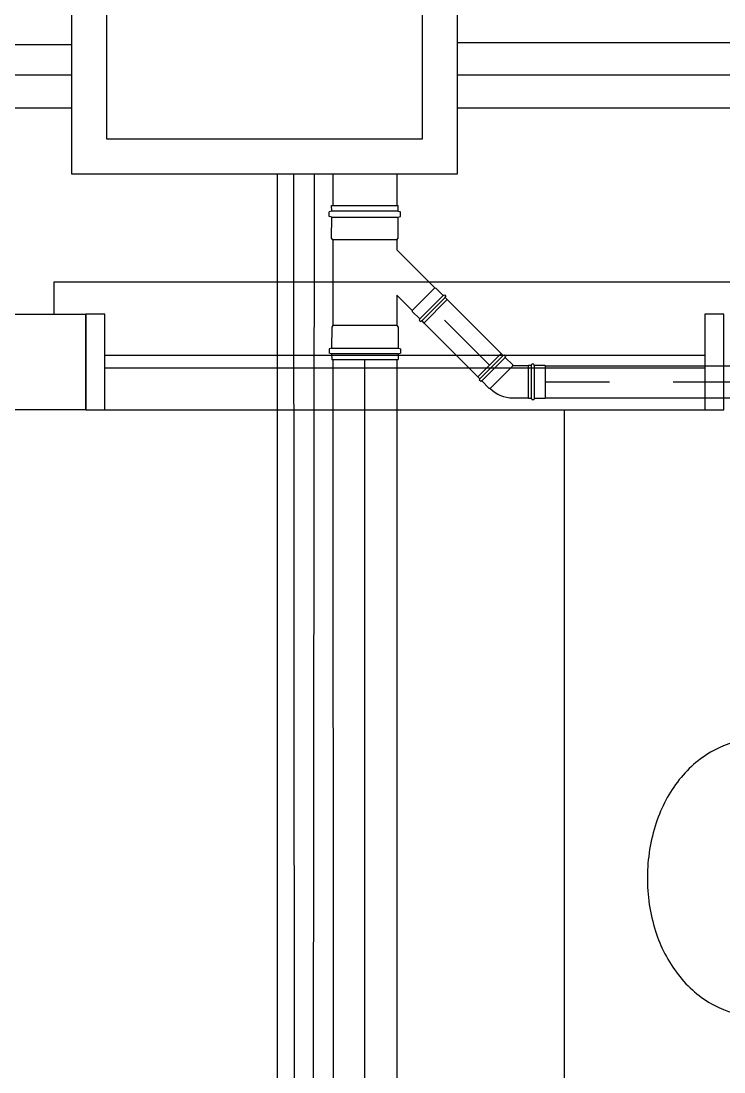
# Model space of a CAD drawing. Extents: x 411.9 to 506.5, y 66.1 to 116.3.
# Drawn here: x 431.629 to 432.73, y 109.616 to 111.264 of the extents above; entities that cross this region are included whole.
import ezdxf

# ---------------------------------------------------------------- set-up
doc = ezdxf.new("R2010")
doc.units = 0
doc.header["$LTSCALE"] = 0.005
doc.linetypes.add('C1', pattern=[12, 10, -1, 0, -1])
for name, color, linetype in [('A-COTAS', 1, 'CONTINUOUS'), ('EIXOS', 1, 'CONTINUOUS'), ('ESG-GERAL', 7, 'CONTINUOUS'), ('Estr-Met-PILARES', 3, 'CONTINUOUS'), ('H-ESGOTO', 3, 'CONTINUOUS'), ('PROJ', 4, 'CONTINUOUS'), ('SANIT', 3, 'CONTINUOUS'), ('TUB-ESGOTO', 7, 'CONTINUOUS')]:
    doc.layers.add(name, color=color, linetype=linetype)

# ---------------------------------------------------------------- blocks, each defined once
blk = doc.blocks.new('INTER')
at = {"layer": 'PROJ'}
for p, q in [((0.0692, -0.0043), (-0.0043, 0.0692)), ((-0.0107, 0.0628), (0.0628, -0.0107)), ((0.0363, -0.0344), (-0.0344, 0.0363)), ((-0.0587, -0.1295), (-0.1295, -0.0587)), ((-0.0888, -0.1624), (-0.1624, -0.0888)), ((-0.156, -0.0824), (-0.0824, -0.156)), ((-0.025, -0.13), (0.025, -0.13)), ((0.026, -0.1477), (-0.026, -0.1477)), ((-0.026, -0.1522), (0.026, -0.1522))]:
    blk.add_line(p, q, dxfattribs=at)
at = {"layer": 'SANIT'}
for p, q in [((-0.0128, 0.0664), (-0.0078, 0.0714)), ((-0.0107, 0.0628), (-0.0128, 0.0664)), ((-0.0043, 0.0692), (-0.0078, 0.0714)), ((-0.0043, 0.0692), (0.002, 0.0756)), ((0.002, 0.0756), (0.0756, 0.002)), ((-0.0341, 0.0395), (-0.0107, 0.0628)), ((-0.0344, 0.0363), (-0.1295, -0.0587)), ((-0.0344, 0.0363), (-0.0341, 0.0395)), ((0.0692, -0.0043), (0.0756, 0.002)), ((0.0395, -0.0341), (0.0628, -0.0107)), ((0.0628, -0.0107), (0.0664, -0.0128)), ((0.0664, -0.0128), (0.0714, -0.0078)), ((0.0692, -0.0043), (0.0714, -0.0078)), ((0.0363, -0.0344), (0.025, -0.0457)), ((0.025, -0.13), (0.025, -0.0457)), ((0.0363, -0.0344), (0.0395, -0.0341)), ((-0.1326, -0.0591), (-0.156, -0.0824)), ((-0.1295, -0.0587), (-0.1326, -0.0591)), ((-0.1595, -0.0803), (-0.1645, -0.0853)), ((-0.156, -0.0824), (-0.1595, -0.0803)), ((-0.1624, -0.0888), (-0.1687, -0.0952)), ((-0.1687, -0.0952), (-0.0952, -0.1687)), ((-0.1624, -0.0888), (-0.1645, -0.0853)), ((-0.025, -0.0957), (-0.0587, -0.1295)), ((-0.025, -0.13), (-0.025, -0.0957)), ((-0.0587, -0.1295), (-0.0591, -0.1326)), ((-0.025, -0.13), (-0.026, -0.1312)), ((-0.026, -0.1312), (-0.026, -0.1477)), ((0.025, -0.13), (0.026, -0.1312)), ((0.026, -0.1312), (0.026, -0.1477)), ((-0.0591, -0.1326), (-0.0824, -0.156)), ((-0.026, -0.1477), (-0.028, -0.1482)), ((-0.028, -0.1482), (-0.028, -0.1518)), ((0.026, -0.1477), (0.028, -0.1482)), ((0.028, -0.1482), (0.028, -0.1518)), ((-0.0888, -0.1624), (-0.0952, -0.1687)), ((-0.0888, -0.1624), (-0.0853, -0.1645)), ((-0.0803, -0.1595), (-0.0853, -0.1645)), ((-0.0824, -0.156), (-0.0803, -0.1595)), ((-0.026, -0.1522), (-0.028, -0.1518)), ((-0.026, -0.1522), (-0.026, -0.1568)), ((-0.026, -0.1568), (0.026, -0.1568)), ((0.026, -0.1522), (0.028, -0.1518)), ((0.026, -0.1522), (0.026, -0.1568))]:
    blk.add_line(p, q, dxfattribs=at)

msp = doc.modelspace()

# ---------------------------------------------------------------- linework, layer by layer
at = {"layer": 'EIXOS'}
for p, q in [((429.28916, 111.18003), (431.70786, 111.18003)), ((432.31286, 111.18003), (433.98833, 111.18003)), ((432.05837, 107.49146), (432.05645, 111.02481)), ((432.16778, 107.16819), (432.16778, 110.73344))]:
    msp.add_line(p, q, dxfattribs=at)
at = {"layer": 'ESG-GERAL', "color": 5, "linetype": 'Continuous', "extrusion": (0, 0, -1)}
msp.add_lwpolyline([(-432.31286, 111.0248), (-432.31286, 111.6298), (-431.70786, 111.6298), (-431.70786, 111.0248)], close=True, dxfattribs=at)
at = {"layer": 'ESG-GERAL', "color": 1, "linetype": 'Continuous', "extrusion": (0, 0, -1)}
msp.add_lwpolyline([(-432.25786, 111.5748), (-431.76286, 111.5748), (-431.76286, 111.0798), (-432.25786, 111.0798)], close=True, dxfattribs=at)
at = {"layer": 'Estr-Met-PILARES', "color": 251}
for p, q in [((430.18047, 110.80472), (431.73048, 110.80472)), ((431.73049, 110.65472), (431.73048, 110.80472)), ((432.70048, 110.73979), (431.76088, 110.73981)), ((432.70048, 110.71979), (431.76088, 110.71981)), ((431.73049, 110.65472), (430.18047, 110.65472)), ((431.76048, 110.65472), (432.70048, 110.65472)), ((432.48047, 107.70472), (432.48047, 110.65472))]:
    msp.add_line(p, q, dxfattribs=at)
msp.add_lwpolyline([(432.78048, 110.80472), (432.78048, 110.85472), (431.68048, 110.85472), (431.68048, 110.80472)], dxfattribs=at)
for points in [[(431.76048, 110.80472), (431.73048, 110.80472), (431.73048, 110.65472), (431.76048, 110.65472)], [(432.73048, 110.80472), (432.70048, 110.80472), (432.70048, 110.65472), (432.73048, 110.65472)]]:
    msp.add_lwpolyline(points, close=True, dxfattribs=at)
msp.add_lwpolyline([(432.94581, 109.94014, 0.059992), (432.93356, 110.00529, 0.0875309), (432.89808, 110.07338, 0.1055012), (432.84157, 110.12153, 0.123031), (432.77965, 110.13737, 0.123031), (432.71756, 110.12224, 0.1055012), (432.6605, 110.07475, 0.0875309), (432.62424, 110.00707, 0.0780202), (432.61041, 109.92219, 0.0780202), (432.62326, 109.83715, 0.0875309), (432.65874, 109.76906, 0.1055012), (432.71525, 109.72091, 0.123031), (432.77716, 109.70506, 0.123031), (432.83926, 109.7202, 0.1055012), (432.89632, 109.76769, 0.0875309), (432.93258, 109.83537, 0.0590243), (432.94549, 109.89931, 0.0780202)], format="xyb", dxfattribs=at)
at = {"layer": 'H-ESGOTO'}
for p, q in [((432.38145, 110.74302), (432.2969, 110.82757)), ((432.34468, 110.70625), (432.26013, 110.7908))]:
    msp.add_line(p, q, dxfattribs=at)
at = {"layer": 'H-ESGOTO', "color": 0, "linetype": 'C1'}
for p, q in [((432.36307, 110.72463), (432.27852, 110.80919)), ((432.45094, 110.69839), (432.76514, 110.69838))]:
    msp.add_line(p, q, dxfattribs=at)
at = {"layer": 'H-ESGOTO', "color": 2}
for p, q in [((432.45094, 110.72339), (432.76514, 110.72338)), ((432.45094, 110.67339), (432.76514, 110.67338))]:
    msp.add_line(p, q, dxfattribs=at)
at = {"layer": 'PROJ'}
for p, q in [((432.34787, 110.70307), (432.38464, 110.73984)), ((432.38782, 110.73665), (432.35105, 110.69988)), ((432.42868, 110.67238), (432.42868, 110.72438)), ((432.43318, 110.72438), (432.43318, 110.67238)), ((432.36432, 110.68803), (432.39967, 110.72338))]:
    msp.add_line(p, q, dxfattribs=at)
at = {"layer": 'SANIT'}
for p, q in [((432.34468, 110.70625), (432.38145, 110.74302)), ((432.38464, 110.73984), (432.38145, 110.74302)), ((432.38464, 110.73984), (432.3864, 110.74091)), ((432.38889, 110.73842), (432.3864, 110.74091)), ((432.38782, 110.73665), (432.38889, 110.73842)), ((432.39952, 110.72496), (432.38782, 110.73665)), ((432.39967, 110.72338), (432.39952, 110.72496)), ((432.42868, 110.72438), (432.42417, 110.72438)), ((432.42417, 110.67238), (432.42417, 110.72438)), ((432.42868, 110.72438), (432.42916, 110.72639)), ((432.43269, 110.72639), (432.42916, 110.72639)), ((432.43318, 110.72438), (432.43269, 110.72639)), ((432.44972, 110.72438), (432.43318, 110.72438)), ((432.45094, 110.72338), (432.44972, 110.72438)), ((432.42417, 110.72338), (432.39967, 110.72338)), ((432.45094, 110.67338), (432.45094, 110.72338)), ((432.34787, 110.70307), (432.34468, 110.70625)), ((432.34787, 110.70307), (432.3468, 110.7013)), ((432.34929, 110.69881), (432.3468, 110.7013)), ((432.35105, 110.69988), (432.34929, 110.69881)), ((432.36275, 110.68819), (432.35105, 110.69988)), ((432.36432, 110.68803), (432.36275, 110.68819)), ((432.39967, 110.67338), (432.42417, 110.67338)), ((432.42868, 110.67238), (432.42417, 110.67238)), ((432.42868, 110.67238), (432.42916, 110.67038)), ((432.43269, 110.67038), (432.42916, 110.67038)), ((432.43318, 110.67238), (432.43269, 110.67038)), ((432.44972, 110.67238), (432.43318, 110.67238)), ((432.45094, 110.67338), (432.44972, 110.67238))]:
    msp.add_line(p, q, dxfattribs=at)
msp.add_arc((432.39967, 110.72338), 0.05, 225, 270, dxfattribs=at)
at = {"layer": 'TUB-ESGOTO', "linetype": 'Continuous'}
for p, q in [((429.28916, 111.22762), (431.70786, 111.22762)), ((433.98821, 111.23003), (432.31286, 111.23003)), ((429.28916, 111.12803), (431.70786, 111.12803)), ((432.31286, 111.12803), (433.98845, 111.12803)), ((432.03087, 107.49146), (432.03087, 111.0248)), ((432.08587, 107.49146), (432.08858, 111.02507)), ((432.11815, 110.97494), (432.11814, 111.0248)), ((432.21814, 110.97494), (432.21814, 111.0248)), ((432.11865, 107.955), (432.11819, 110.73344)), ((432.21814, 107.16816), (432.21814, 110.73344))]:
    msp.add_line(p, q, dxfattribs=at)

# ---------------------------------------------------------------- block references
at = {"layer": 'A-COTAS', "rotation": 45.0000050455596}
msp.add_blockref('INTER', (432.1677, 110.92005), dxfattribs=at)

doc.saveas('drawing.dxf')
